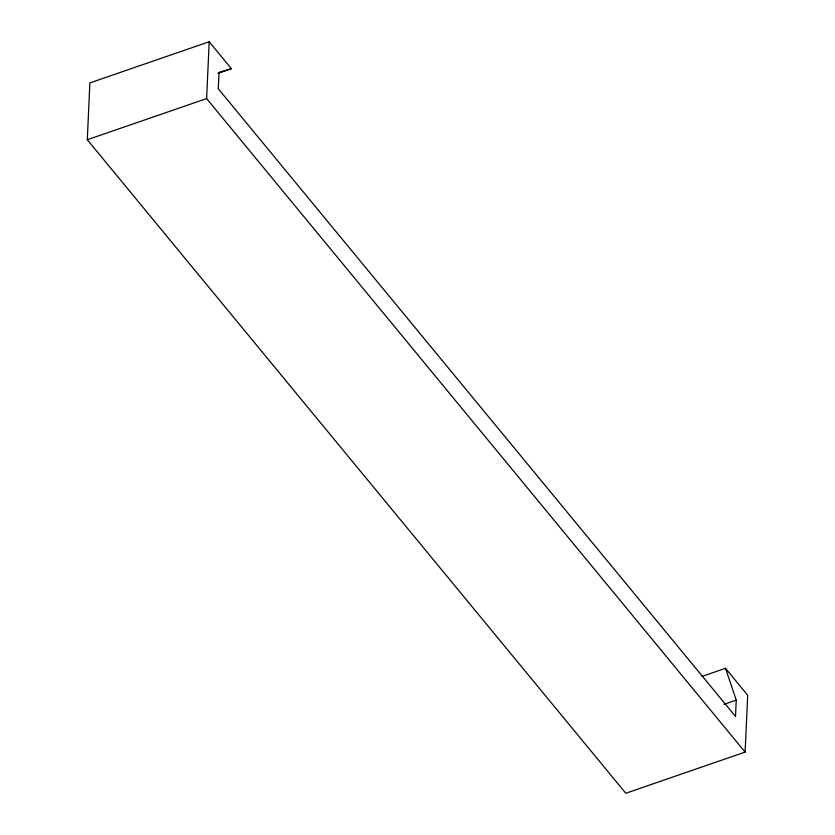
<?xml version="1.0" encoding="UTF-8"?>
<svg xmlns="http://www.w3.org/2000/svg" width="835" height="835" viewBox="0 0 835 835"><rect width="100%" height="100%" fill="white"/><g stroke="black" fill="none" stroke-linecap="round" stroke-linejoin="round"><path stroke-width="1.25" d="M702.12 676.371L725.49 668.313L747.701 695.263L745.112 752.095L625.801 793.25L87.299 139.737L89.888 82.905L209.199 41.75L231.41 68.7L217.872 73.365M745.112 752.095L206.621 98.582L209.199 41.75M725.49 668.313L736.251 700.106L735.51 716.451L218.29 88.761L219.031 72.426L231.41 68.7M87.299 139.737L206.621 98.582M723.945 704.354L736.251 700.106"/></g></svg>
